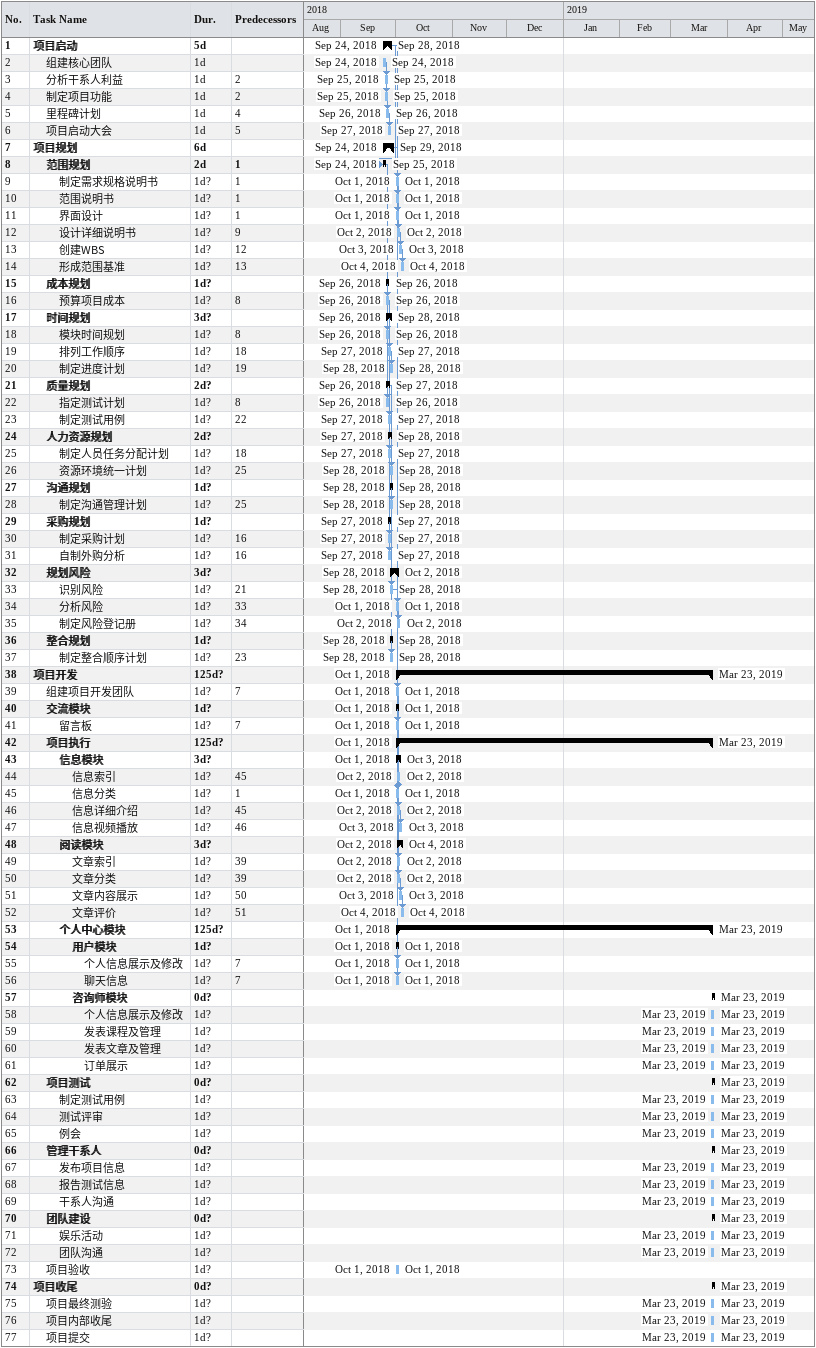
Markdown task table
| ID | Level | Task | Duration | Start | Finish | Predecessors |
|---|---|---|---|---|---|---|
| 1 | 1 | **项目启动** | 5d | 2018-09-24 | 2018-09-28 |  |
| 2 | 2 | 组建核心团队 | 1d | 2018-09-24 | 2018-09-24 |  |
| 3 | 2 | 分析干系人利益 | 1d | 2018-09-25 | 2018-09-25 | 2 |
| 4 | 2 | 制定项目功能 | 1d | 2018-09-25 | 2018-09-25 | 2 |
| 5 | 2 | 里程碑计划 | 1d | 2018-09-26 | 2018-09-26 | 4 |
| 6 | 2 | 项目启动大会 | 1d | 2018-09-27 | 2018-09-27 | 5 |
| 7 | 1 | **项目规划** | 6d | 2018-09-24 | 2018-09-29 |  |
| 8 | 2 | **范围规划** | 2d | 2018-09-24 | 2018-09-25 | 1 |
| 9 | 3 | 制定需求规格说明书 | 1d? | 2018-10-01 | 2018-10-01 | 1 |
| 10 | 3 | 范围说明书 | 1d? | 2018-10-01 | 2018-10-01 | 1 |
| 11 | 3 | 界面设计 | 1d? | 2018-10-01 | 2018-10-01 | 1 |
| 12 | 3 | 设计详细说明书 | 1d? | 2018-10-02 | 2018-10-02 | 9 |
| 13 | 3 | 创建WBS | 1d? | 2018-10-03 | 2018-10-03 | 12 |
| 14 | 3 | 形成范围基准 | 1d? | 2018-10-04 | 2018-10-04 | 13 |
| 15 | 2 | **成本规划** | 1d? | 2018-09-26 | 2018-09-26 |  |
| 16 | 3 | 预算项目成本 | 1d? | 2018-09-26 | 2018-09-26 | 8 |
| 17 | 2 | **时间规划** | 3d? | 2018-09-26 | 2018-09-28 |  |
| 18 | 3 | 模块时间规划 | 1d? | 2018-09-26 | 2018-09-26 | 8 |
| 19 | 3 | 排列工作顺序 | 1d? | 2018-09-27 | 2018-09-27 | 18 |
| 20 | 3 | 制定进度计划 | 1d? | 2018-09-28 | 2018-09-28 | 19 |
| 21 | 2 | **质量规划** | 2d? | 2018-09-26 | 2018-09-27 |  |
| 22 | 3 | 指定测试计划 | 1d? | 2018-09-26 | 2018-09-26 | 8 |
| 23 | 3 | 制定测试用例 | 1d? | 2018-09-27 | 2018-09-27 | 22 |
| 24 | 2 | **人力资源规划** | 2d? | 2018-09-27 | 2018-09-28 |  |
| 25 | 3 | 制定人员任务分配计划 | 1d? | 2018-09-27 | 2018-09-27 | 18 |
| 26 | 3 | 资源环境统一计划 | 1d? | 2018-09-28 | 2018-09-28 | 25 |
| 27 | 2 | **沟通规划** | 1d? | 2018-09-28 | 2018-09-28 |  |
| 28 | 3 | 制定沟通管理计划 | 1d? | 2018-09-28 | 2018-09-28 | 25 |
| 29 | 2 | **采购规划** | 1d? | 2018-09-27 | 2018-09-27 |  |
| 30 | 3 | 制定采购计划 | 1d? | 2018-09-27 | 2018-09-27 | 16 |
| 31 | 3 | 自制外购分析 | 1d? | 2018-09-27 | 2018-09-27 | 16 |
| 32 | 2 | **规划风险** | 3d? | 2018-09-28 | 2018-10-02 |  |
| 33 | 3 | 识别风险 | 1d? | 2018-09-28 | 2018-09-28 | 21 |
| 34 | 3 | 分析风险 | 1d? | 2018-10-01 | 2018-10-01 | 33 |
| 35 | 3 | 制定风险登记册 | 1d? | 2018-10-02 | 2018-10-02 | 34 |
| 36 | 2 | **整合规划** | 1d? | 2018-09-28 | 2018-09-28 |  |
| 37 | 3 | 制定整合顺序计划 | 1d? | 2018-09-28 | 2018-09-28 | 23 |
| 38 | 1 | **项目开发** | 125d? | 2018-10-01 | 2019-03-23 |  |
| 39 | 2 | 组建项目开发团队 | 1d? | 2018-10-01 | 2018-10-01 | 7 |
| 40 | 2 | **交流模块** | 1d? | 2018-10-01 | 2018-10-01 |  |
| 41 | 3 | 留言板 | 1d? | 2018-10-01 | 2018-10-01 | 7 |
| 42 | 2 | **项目执行** | 125d? | 2018-10-01 | 2019-03-23 |  |
| 43 | 3 | **信息模块** | 3d? | 2018-10-01 | 2018-10-03 |  |
| 44 | 4 | 信息索引 | 1d? | 2018-10-02 | 2018-10-02 | 45 |
| 45 | 4 | 信息分类 | 1d? | 2018-10-01 | 2018-10-01 | 1 |
| 46 | 4 | 信息详细介绍 | 1d? | 2018-10-02 | 2018-10-02 | 45 |
| 47 | 4 | 信息视频播放 | 1d? | 2018-10-03 | 2018-10-03 | 46 |
| 48 | 3 | **阅读模块** | 3d? | 2018-10-02 | 2018-10-04 |  |
| 49 | 4 | 文章索引 | 1d? | 2018-10-02 | 2018-10-02 | 39 |
| 50 | 4 | 文章分类 | 1d? | 2018-10-02 | 2018-10-02 | 39 |
| 51 | 4 | 文章内容展示 | 1d? | 2018-10-03 | 2018-10-03 | 50 |
| 52 | 4 | 文章评价 | 1d? | 2018-10-04 | 2018-10-04 | 51 |
| 53 | 3 | **个人中心模块** | 125d? | 2018-10-01 | 2019-03-23 |  |
| 54 | 4 | **用户模块** | 1d? | 2018-10-01 | 2018-10-01 |  |
| 55 | 5 | 个人信息展示及修改 | 1d? | 2018-10-01 | 2018-10-01 | 7 |
| 56 | 5 | 聊天信息 | 1d? | 2018-10-01 | 2018-10-01 | 7 |
| 57 | 4 | **咨询师模块** | 0d? | 2019-03-23 | 2019-03-23 |  |
| 58 | 5 | 个人信息展示及修改 | 1d? | 2019-03-23 | 2019-03-23 |  |
| 59 | 5 | 发表课程及管理 | 1d? | 2019-03-23 | 2019-03-23 |  |
| 60 | 5 | 发表文章及管理 | 1d? | 2019-03-23 | 2019-03-23 |  |
| 61 | 5 | 订单展示 | 1d? | 2019-03-23 | 2019-03-23 |  |
| 62 | 2 | **项目测试** | 0d? | 2019-03-23 | 2019-03-23 |  |
| 63 | 3 | 制定测试用例 | 1d? | 2019-03-23 | 2019-03-23 |  |
| 64 | 3 | 测试评审 | 1d? | 2019-03-23 | 2019-03-23 |  |
| 65 | 3 | 例会 | 1d? | 2019-03-23 | 2019-03-23 |  |
| 66 | 2 | **管理干系人** | 0d? | 2019-03-23 | 2019-03-23 |  |
| 67 | 3 | 发布项目信息 | 1d? | 2019-03-23 | 2019-03-23 |  |
| 68 | 3 | 报告测试信息 | 1d? | 2019-03-23 | 2019-03-23 |  |
| 69 | 3 | 干系人沟通 | 1d? | 2019-03-23 | 2019-03-23 |  |
| 70 | 2 | **团队建设** | 0d? | 2019-03-23 | 2019-03-23 |  |
| 71 | 3 | 娱乐活动 | 1d? | 2019-03-23 | 2019-03-23 |  |
| 72 | 3 | 团队沟通 | 1d? | 2019-03-23 | 2019-03-23 |  |
| 73 | 2 | 项目验收 | 1d? | 2018-10-01 | 2018-10-01 |  |
| 74 | 1 | **项目收尾** | 0d? | 2019-03-23 | 2019-03-23 |  |
| 75 | 2 | 项目最终测验 | 1d? | 2019-03-23 | 2019-03-23 |  |
| 76 | 2 | 项目内部收尾 | 1d? | 2019-03-23 | 2019-03-23 |  |
| 77 | 2 | 项目提交 | 1d? | 2019-03-23 | 2019-03-23 |  |
